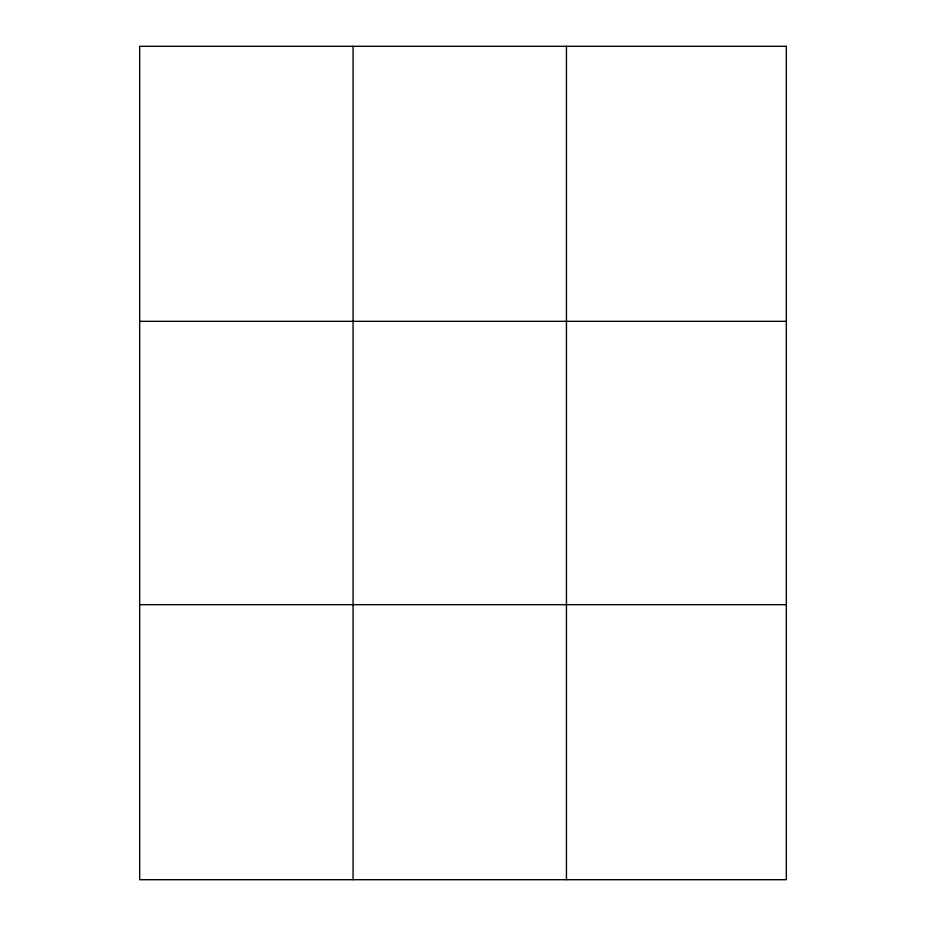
<?xml version="1.0" encoding="UTF-8"?>
<svg xmlns="http://www.w3.org/2000/svg" width="926" height="926" viewBox="0 0 926 926"><rect width="100%" height="100%" fill="white"/><g stroke="black" fill="none" stroke-linecap="round" stroke-linejoin="round"><path stroke-width="1.39" d="M353.072 46.3L353.072 879.7M566.457 46.3L566.457 879.7M139.676 321.322L786.324 321.322M139.676 604.678L786.324 604.678M786.324 46.3L786.324 879.7L139.676 879.7L139.676 46.3L786.324 46.3"/></g></svg>
